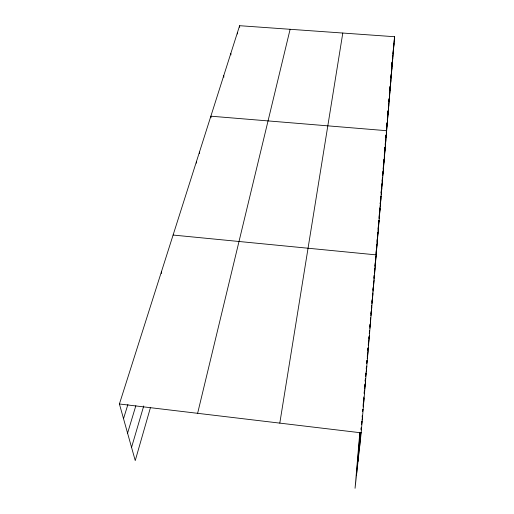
<?xml version="1.0" encoding="UTF-8"?>
<svg xmlns="http://www.w3.org/2000/svg" width="514" height="514" viewBox="0 0 514 514"><rect width="100%" height="100%" fill="white"/><g stroke="black" fill="none" stroke-linecap="round" stroke-linejoin="round"><path stroke-width="0.77" d="M359.582 447.251L360.847 432.313M361.111 429.151L361.246 427.558M361.586 423.568L361.792 421.172M362.126 417.188L362.261 415.588M362.595 411.65L362.794 409.33M363.122 405.462L363.314 403.143M363.642 399.275L363.841 396.956M364.175 393.017L364.375 390.653M364.709 386.721L364.908 384.356M365.37 378.914L365.171 381.208L365.428 378.831M365.692 375.098L365.884 372.804M366.212 368.988L366.405 366.694M366.733 362.807L366.932 360.468M367.259 356.562L367.459 354.223M367.992 347.901L367.793 350.297L368.05 348.049M368.268 344.701L368.467 342.298M368.808 338.302L368.943 336.702M369.341 332.038L369.47 330.483M369.797 326.602L369.996 324.27M370.331 320.318L370.536 317.915M370.87 313.919L371.076 311.523M371.609 305.232L371.346 308.342L371.686 305.245M371.873 302.123L372.072 299.791M372.656 292.884L372.399 295.903L372.644 293.571M372.913 289.857L373.106 287.589M373.948 277.579L374.147 275.234M374.68 268.97L374.545 270.55L374.712 268.983M374.95 265.822L375.214 262.667M375.74 256.428L375.548 258.728L375.792 256.37M376.004 253.357L376.261 250.286M376.711 244.966L376.524 247.215L376.768 244.85M377.032 241.227L377.218 238.978M377.739 232.861L377.539 235.206L377.803 232.836M378.073 228.948L378.265 226.603M378.529 223.513L378.786 220.461M379.049 217.416L379.306 214.364M379.621 210.644L379.872 207.669M380.585 199.252L380.848 196.123M381.112 193.013L381.369 189.962M381.632 186.91L381.889 183.858M382.14 180.87L382.397 177.889M383.181 168.637L383.444 165.482M383.707 162.385L383.971 159.301M384.485 153.185L384.299 155.446L384.536 153.088M384.742 150.172L384.999 147.158M385.249 144.196L385.5 141.247M386.008 135.208L385.808 137.566L386.046 135.214M386.277 132.066L386.541 128.924M386.804 125.853L387.061 122.775M387.318 119.717L387.575 116.71M387.832 113.703L388.083 110.728M388.333 107.786L388.584 104.843M389.111 98.566L388.847 101.733L389.194 98.669M389.837 89.989L390.165 86.159M390.357 83.878L390.614 80.846M390.865 77.871L391.18 74.151M391.43 71.221L391.674 68.311M391.925 65.329L392.195 62.155M392.465 58.981L392.728 55.878M392.927 53.546L393.287 49.697M359.806 432.73L355.052 488.3L361.169 432.827L394.585 36.725L239.62 25.7L119.415 403.985L135.24 460.576L150.506 407.39M356.472 475.405L360.128 432.55M358.014 461.463L360.475 432.518M391.906 63.505L392.06 61.982M392.439 58.159L392.67 55.846M393.441 48.175L394.585 36.725M391.938 65.355L392.246 62.284M392.478 59.984L394 43.677M391.398 71.87L391.784 68.021M391.938 66.479L392.786 58.011M390.923 77.755L392.163 65.406M389.972 88.434L390.203 86.114M390.357 84.566L391.527 72.962M389.863 90.76L390.878 80.672M389.349 97.114L390.21 88.556M387.961 112.2L388.115 110.645M388.353 108.306L389.535 96.619M387.338 119.691L387.652 116.569M387.813 115.007L388.205 111.101M388.366 109.54L388.835 104.856M386.779 126.579L387.177 122.666M387.331 121.098L388.128 113.279M386.284 132.863L387.402 121.889M384.742 149.568L384.98 147.197M385.224 144.832L385.622 140.907M385.776 139.339L386.656 130.704L210.868 116.19L211.01 117.751M384.697 151.514L385.095 147.582M385.256 146.015L385.898 139.724M383.675 163.124L383.997 159.976M384.234 157.612L385.114 148.957M383.193 169.44L384.318 158.408M382.133 181.493L382.532 177.548M382.699 175.974L383.502 168.091M381.131 192.994L381.452 189.839M381.613 188.259L382.667 178.011M380.591 200.004L380.996 196.059M381.163 194.485L381.806 188.175M379.55 211.999L379.955 208.054M380.116 206.48L380.932 198.597M378.561 223.462L378.889 220.313M379.049 218.739L380.026 209.282M378.047 230.478L379.107 220.243M377.013 242.492L378.156 231.486M375.959 254.803L376.364 250.877M376.531 249.309L377.18 243.026M374.957 266.631L376.184 254.88L173.096 235.052M373.896 279.147L374.308 275.241M374.468 273.679L375.124 267.428M372.888 291.232L374.038 280.329M371.853 303.69L372.913 293.603M370.376 320.395L370.62 318.082M370.864 315.763L371.763 307.269M369.27 333.631L369.598 330.553M369.842 328.253L370.575 321.334M368.294 345.755L369.354 335.828M366.726 363.533L367.067 360.34M367.24 358.74L368.095 350.76M365.685 376.454L366.026 373.286M366.199 371.699L366.797 366.154M364.182 393.814L364.522 390.672M364.689 389.104L365.454 382.037M362.633 411.643L362.89 409.311M363.141 406.979L364.073 398.427M361.046 429.955L361.297 427.648M361.638 424.57L361.972 421.499M362.139 419.957L362.646 415.344M279.802 423.118L342.799 33.044M197.62 413.314L290.114 29.292M131.552 447.392L143.734 405.951M127.575 433.161L135.85 405.719M123.521 418.666L127.896 404.524M119.415 403.985L361.169 432.827M161.37 271.951L161.647 273.512M196.451 161.569L196.624 163.137M199.471 152.06L199.638 153.635M223.744 75.667L223.86 77.209M230.831 53.366L230.934 54.895M237.494 32.408L237.584 34.008M239.62 25.7L239.71 27.293M373.62 281.492L373.485 283.053L373.652 281.492M380.321 202.381L380.187 203.949L380.347 202.368M382.911 171.798L382.712 174.162L382.949 171.798M389.644 92.314L389.381 95.418L389.702 92.314"/></g></svg>
